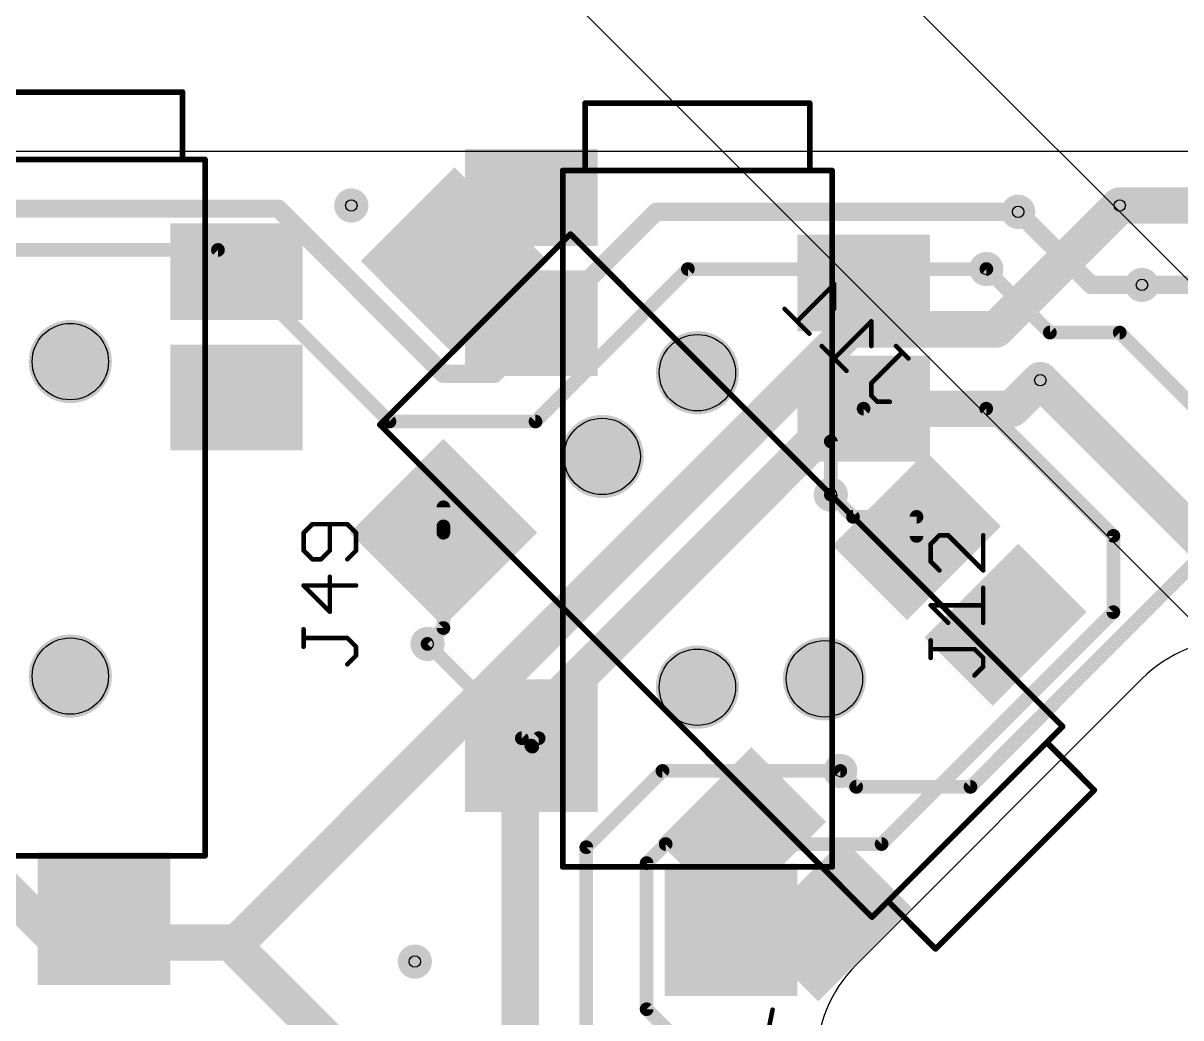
# Model space of a CAD drawing. Extents: x -76 to 580, y -41 to 95.
# Drawn here: x 47.21 to 72.99, y 15.08 to 37.22 of the extents above; entities that cross this region are included whole.
import ezdxf

# ---------------------------------------------------------------- set-up
doc = ezdxf.new("R2010")
doc.units = 0
for name, color, linetype in [('1', 22, 'CONTINUOUS'), ('16', 175, 'CONTINUOUS'), ('18', 82, 'CONTINUOUS'), ('20', 7, 'CONTINUOUS'), ('23', 7, 'CONTINUOUS'), ('24', 7, 'CONTINUOUS'), ('25', 253, 'CONTINUOUS'), ('26', 253, 'CONTINUOUS'), ('29', 253, 'CONTINUOUS'), ('30', 253, 'CONTINUOUS'), ('31', 253, 'CONTINUOUS'), ('32', 253, 'CONTINUOUS'), ('44', 253, 'CONTINUOUS'), ('51', 53, 'CONTINUOUS'), ('52', 253, 'CONTINUOUS'), ('57', 253, 'CONTINUOUS')]:
    doc.layers.add(name, color=color, linetype=linetype)

# ---------------------------------------------------------------- blocks, each defined once
blk = doc.blocks.new('RECT')
blk.add_solid([(-0.5, -0.5), (0.5, -0.5), (-0.5, 0.5), (0.5, 0.5)])
blk = doc.blocks.new('ROUNDV')
at = {"const_width": 0.5}
blk.add_lwpolyline([(0, -0.25, 1), (0, 0.25, 1), (0, -0.25)], format="xyb", dxfattribs=at)

msp = doc.modelspace()

# ---------------------------------------------------------------- linework, layer by layer
at = {"layer": '1'}
for points, const_width in [([(76.5797, 33.1633), (71.6299, 33.1633)], 0.8128), ([(70.9935, 31.3955), (69.3672, 33.0219)], 0.4064), ([(70.0743, 30.3349), (68.6601, 31.7491)], 0.3048), ([(72.1249, 31.3955), (70.9935, 31.3955)], 0.4064), ([(71.6299, 30.3349), (70.0743, 30.3349)], 0.3048), ([(75.4483, 26.5165), (71.6299, 30.3349)], 0.3048), ([(74.1755, 24.9609), (69.8621, 29.2742)], 0.8128), ([(65.1952, 27.911), (65.9254, 28.6411)], 0.3048), ([(68.6568, 28.6411), (65.9254, 28.6411)], 0.3048), ([(71.4885, 25.8094), (68.6568, 28.6411)], 0.3048), ([(65.1952, 26.7286), (65.1952, 27.911)], 0.3048), ([(71.4885, 24.1123), (71.4885, 25.8094)], 0.3048), ([(66.3266, 18.9505), (71.4885, 24.1123)], 0.3048), ([(58.3146, 21.3056), (56.215, 23.4052)], 0.3048), ([(58.6899, 21.3056), (58.3146, 21.3056)], 0.3048), ([(58.5254, 21.1411), (58.6899, 21.3056)], 0.3048), ([(58.5484, 21.1181), (58.5254, 21.1411)], 0.3048), ([(58.5484, 13.8593), (58.5484, 21.1181)], 0.3048), ([(61.4476, 20.5768), (59.7505, 18.8798)], 0.3048), ([(65.4074, 20.5768), (61.4476, 20.5768)], 0.3048), ([(61.5183, 18.9505), (61.094, 18.5262)], 0.3048), ([(66.3266, 18.9505), (61.5183, 18.9505)], 0.3048), ([(59.7505, 18.8798), (59.7505, 14.4957)], 0.3048), ([(61.094, 18.5262), (61.094, 15.2735)], 0.3048), ([(61.094, 15.2735), (63.6396, 12.7279)], 0.3048)]:
    msp.add_lwpolyline(points, dxfattribs=dict(at, const_width=const_width))
for points, const_width in [([(71.6299, 33.3665, 1), (71.6299, 32.9601)], 0.4064), ([(69.439, 33.0937, 1), (69.2953, 32.95)], 0.2032), ([(68.7139, 31.803, 1), (68.6062, 31.6952)], 0.1524), ([(70.9935, 31.4971, 1), (70.9935, 31.2939)], 0.2032), ([(70.9217, 31.3237, 1), (71.0654, 31.4674)], 0.2032), ([(72.1249, 31.2939, 1), (72.1249, 31.4971)], 0.2032), ([(70.0743, 30.4111, 1), (70.0743, 30.2587)], 0.1524), ([(70.0204, 30.281, 1), (70.1282, 30.3888)], 0.1524), ([(71.6838, 30.3888, 1), (71.576, 30.281)], 0.1524), ([(71.6299, 30.2587, 1), (71.6299, 30.4111)], 0.1524), ([(70.0058, 29.4179, 1), (69.7185, 29.1305)], 0.4064), ([(65.9254, 28.7173, 1), (65.9254, 28.5649)], 0.1524), ([(65.9793, 28.5872, 1), (65.8715, 28.695)], 0.1524), ([(68.7106, 28.695, 1), (68.6029, 28.5872)], 0.1524), ([(68.6568, 28.5649, 1), (68.6568, 28.7173)], 0.1524), ([(65.2714, 27.911, 1), (65.119, 27.911)], 0.1524), ([(65.1414, 27.9649, 1), (65.2491, 27.8571)], 0.1524), ([(65.119, 26.7286, 1), (65.2714, 26.7286)], 0.1524), ([(71.5647, 25.8094, 1), (71.4123, 25.8094)], 0.1524), ([(71.4346, 25.7555, 1), (71.5424, 25.8633)], 0.1524), ([(71.5424, 24.0585, 1), (71.4346, 24.1662)], 0.1524), ([(71.4123, 24.1123, 1), (71.5647, 24.1123)], 0.1524), ([(56.2689, 23.4591, 1), (56.1611, 23.3514)], 0.1524), ([(58.3146, 21.3818, 1), (58.3146, 21.2294)], 0.1524), ([(58.2607, 21.2517, 1), (58.3685, 21.3595)], 0.1524), ([(58.7437, 21.2517, 1), (58.636, 21.3595)], 0.1524), ([(58.6899, 21.2294, 1), (58.6899, 21.3818)], 0.1524), ([(58.5793, 21.195, 1), (58.4715, 21.0872)], 0.1524), ([(58.4715, 21.195, 1), (58.5793, 21.0872)], 0.1524), ([(58.6246, 21.1181, 1), (58.4722, 21.1181)], 0.1524), ([(58.4946, 21.0642, 1), (58.6023, 21.172)], 0.1524), ([(61.4476, 20.653, 1), (61.4476, 20.5006)], 0.1524), ([(61.5015, 20.5229, 1), (61.3937, 20.6307)], 0.1524), ([(65.4074, 20.5006, 1), (65.4074, 20.653)], 0.1524), ([(61.5183, 19.0267, 1), (61.5183, 18.8743)], 0.1524), ([(61.5722, 18.8966, 1), (61.4644, 19.0043)], 0.1524), ([(66.2727, 19.0043, 1), (66.3805, 18.8966)], 0.1524), ([(66.3266, 18.8743, 1), (66.3266, 19.0267)], 0.1524), ([(59.8267, 18.8798, 1), (59.6743, 18.8798)], 0.1524), ([(59.6966, 18.9336, 1), (59.8044, 18.8259)], 0.1524), ([(61.1702, 18.5262, 1), (61.0178, 18.5262)], 0.1524), ([(61.0401, 18.5801, 1), (61.1479, 18.4723)], 0.1524), ([(61.1479, 15.3274, 1), (61.0401, 15.2196)], 0.1524), ([(61.0178, 15.2735, 1), (61.1702, 15.2735)], 0.1524)]:
    msp.add_lwpolyline(points, format="xyb", dxfattribs=dict(at, const_width=const_width))
at = {"layer": '16'}
for points, const_width in [([(71.6299, 33.1633), (68.8722, 30.4056)], 0.8128), ([(52.8916, 33.0926), (21.2132, 33.0926)], 0.4064), ([(56.5685, 29.4156), (52.8916, 33.0926)], 0.4064), ([(61.3062, 33.0219), (57.6999, 29.4156)], 0.4064), ([(69.3672, 33.0219), (61.3062, 33.0219)], 0.4064), ([(51.5481, 32.1734), (22.4153, 32.1734)], 0.3048), ([(55.3665, 28.355), (51.5481, 32.1734)], 0.3048), ([(62.0133, 31.7491), (58.6192, 28.355)], 0.3048), ([(68.6601, 31.7491), (62.0133, 31.7491)], 0.3048), ([(73.8219, 31.3955), (72.1249, 31.3955)], 0.4064), ([(65.6195, 30.4056), (51.9723, 16.7584)], 0.8128), ([(68.8722, 30.4056), (65.6195, 30.4056)], 0.8128), ([(69.2258, 28.6378), (69.8621, 29.2742)], 0.8128), ([(57.6999, 29.4156), (56.5685, 29.4156)], 0.4064), ([(65.5488, 28.6378), (58.2656, 21.3546)], 0.8128), ([(69.2258, 28.6378), (65.5488, 28.6378)], 0.8128), ([(58.6192, 28.355), (55.3665, 28.355)], 0.3048), ([(76.509, 28.4257), (68.3065, 20.2233)], 0.3048), ([(65.6902, 26.2337), (65.1952, 26.7286)], 0.3048), ([(56.5685, 26.0215), (56.5685, 26.4458)], 0.3048), ([(67.1044, 26.2337), (65.6902, 26.2337)], 0.3048), ([(67.1044, 25.8094), (67.1044, 26.2337)], 0.3048), ([(56.5685, 25.8801), (56.5685, 26.0215)], 0.3048), ([(56.5685, 23.7588), (56.5685, 25.8801)], 0.3048), ([(56.215, 23.4052), (56.5685, 23.7588)], 0.3048), ([(58.2656, 21.3546), (58.2656, 10.1116)], 0.8128), ([(65.7609, 20.2233), (65.4074, 20.5768)], 0.3048), ([(68.3065, 20.2233), (65.7609, 20.2233)], 0.3048), ([(48.0126, 16.7584), (45.2548, 19.5161)], 0.8128), ([(51.9723, 16.7584), (48.0126, 16.7584)], 0.8128), ([(51.9723, 16.7584), (51.9723, 16.617)], 0.8128), ([(56.9928, 11.5966), (51.9723, 16.617)], 0.8128)]:
    msp.add_lwpolyline(points, dxfattribs=dict(at, const_width=const_width))
for points, const_width in [([(71.7736, 33.0196, 1), (71.4862, 33.307)], 0.4064), ([(52.9634, 33.1644, 1), (52.8197, 33.0208)], 0.2032), ([(52.8916, 32.991, 1), (52.8916, 33.1942)], 0.2032), ([(61.3062, 33.1235, 1), (61.3062, 32.9203)], 0.2032), ([(61.378, 32.95, 1), (61.2343, 33.0937)], 0.2032), ([(69.3672, 32.9203, 1), (69.3672, 33.1235)], 0.2032), ([(51.602, 32.2272, 1), (51.4942, 32.1195)], 0.1524), ([(51.5481, 32.0972, 1), (51.5481, 32.2496)], 0.1524), ([(62.0133, 31.8253, 1), (62.0133, 31.6729)], 0.1524), ([(62.0671, 31.6952, 1), (61.9594, 31.803)], 0.1524), ([(68.6601, 31.6729, 1), (68.6601, 31.8253)], 0.1524), ([(72.1249, 31.4971, 1), (72.1249, 31.2939)], 0.2032), ([(65.6195, 30.6088, 1), (65.6195, 30.2024)], 0.4064), ([(65.7632, 30.2619, 1), (65.4758, 30.5493)], 0.4064), ([(68.7285, 30.5493, 1), (69.0159, 30.2619)], 0.4064), ([(68.8722, 30.2024, 1), (68.8722, 30.6088)], 0.4064), ([(70.0058, 29.1305, 1), (69.7185, 29.4179)], 0.4064), ([(56.5685, 29.5172, 1), (56.5685, 29.314)], 0.2032), ([(56.4967, 29.3438, 1), (56.6404, 29.4875)], 0.2032), ([(57.6281, 29.4875, 1), (57.7718, 29.3438)], 0.2032), ([(57.6999, 29.314, 1), (57.6999, 29.5172)], 0.2032), ([(65.5488, 28.841, 1), (65.5488, 28.4346)], 0.4064), ([(65.6925, 28.4941, 1), (65.4051, 28.7815)], 0.4064), ([(69.0821, 28.7815, 1), (69.3694, 28.4941)], 0.4064), ([(69.2258, 28.4346, 1), (69.2258, 28.841)], 0.4064), ([(55.3665, 28.4312, 1), (55.3665, 28.2788)], 0.1524), ([(55.3126, 28.3011, 1), (55.4203, 28.4089)], 0.1524), ([(58.5653, 28.4089, 1), (58.673, 28.3011)], 0.1524), ([(58.6192, 28.2788, 1), (58.6192, 28.4312)], 0.1524), ([(65.2491, 26.7825, 1), (65.1414, 26.6748)], 0.1524), ([(56.6447, 26.4458, 1), (56.4923, 26.4458)], 0.1524), ([(65.6902, 26.3099, 1), (65.6902, 26.1575)], 0.1524), ([(65.6363, 26.1798, 1), (65.7441, 26.2875)], 0.1524), ([(67.1806, 26.2337, 1), (67.0282, 26.2337)], 0.1524), ([(67.1044, 26.1575, 1), (67.1044, 26.3099)], 0.1524), ([(56.6447, 26.0215, 1), (56.4923, 26.0215)], 0.1524), ([(56.4923, 26.0215, 1), (56.6447, 26.0215)], 0.1524), ([(56.6447, 25.8801, 1), (56.4923, 25.8801)], 0.1524), ([(56.4923, 25.8801, 1), (56.6447, 25.8801)], 0.1524), ([(67.0282, 25.8094, 1), (67.1806, 25.8094)], 0.1524), ([(56.4923, 23.7588, 1), (56.6447, 23.7588)], 0.1524), ([(56.6224, 23.7049, 1), (56.5147, 23.8127)], 0.1524), ([(56.1611, 23.4591, 1), (56.2689, 23.3514)], 0.1524), ([(58.4688, 21.3546, 1), (58.0624, 21.3546)], 0.4064), ([(58.1219, 21.4983, 1), (58.4093, 21.2109)], 0.4064), ([(65.4613, 20.6307, 1), (65.3535, 20.5229)], 0.1524), ([(65.7609, 20.2995, 1), (65.7609, 20.1471)], 0.1524), ([(68.3065, 20.1471, 1), (68.3065, 20.2995)], 0.1524), ([(65.707, 20.1694, 1), (65.8148, 20.2771)], 0.1524), ([(68.2526, 20.2771, 1), (68.3604, 20.1694)], 0.1524), ([(48.0126, 16.9616, 1), (48.0126, 16.5552)], 0.4064), ([(47.8689, 16.6147, 1), (48.1562, 16.9021)], 0.4064), ([(52.1755, 16.7584, 1), (51.7691, 16.7584)], 0.4064), ([(51.8287, 16.9021, 1), (52.116, 16.6147)], 0.4064), ([(52.116, 16.7607, 1), (51.8287, 16.4733)], 0.4064), ([(51.9723, 16.5552, 1), (51.9723, 16.9616)], 0.4064), ([(51.7691, 16.617, 1), (52.1755, 16.617)], 0.4064)]:
    msp.add_lwpolyline(points, format="xyb", dxfattribs=dict(at, const_width=const_width))
at = {"layer": '20'}
for p, q in [((508.6926, 34.3654), (-51.9016, 34.3654)), ((65.7609, 16.2635), (72.1249, 22.6274))]:
    msp.add_line(p, q, dxfattribs=at)
for centre in [(48.26, 29.6886), (62.2254, 29.4411), (60.1041, 27.5772), (48.26, 22.6886), (65.0538, 22.6274), (62.2254, 22.4411)]:
    msp.add_circle(centre, 0.85, dxfattribs=at)
for centre, start, end in [((74.2462, 20.5061), 45, 135), ((67.8822, 14.1421), 135, 225)]:
    msp.add_arc(centre, 3, start, end, dxfattribs=at)
at = {"layer": '23'}
for p in [(48.26, 34.1886), (62.2254, 33.9411)]:
    msp.add_point(p, dxfattribs=at)
at = {"layer": '24'}
msp.add_point((68.2358, 19.4454), dxfattribs=at)
at = {"layer": '25', "const_width": 0.1016}
for points in [[(53.6497, 26.0696), (53.4548, 25.8747)], [(54.4293, 26.0696), (53.6497, 26.0696)], [(54.0395, 25.4849), (54.0395, 26.0696)], [(54.6242, 25.8747), (54.4293, 26.0696)], [(53.4548, 25.8747), (53.4548, 25.4849)], [(54.6242, 25.4849), (54.6242, 25.8747)], [(67.6151, 25.8221), (67.4202, 25.6272)], [(67.81, 25.8221), (67.6151, 25.8221)], [(68.5896, 25.0425), (67.81, 25.8221)], [(68.5896, 25.8221), (68.5896, 25.0425)], [(53.4548, 25.4849), (53.6497, 25.29)], [(53.8446, 25.29), (54.0395, 25.4849)], [(54.4293, 25.29), (54.6242, 25.4849)], [(67.4202, 25.6272), (67.4202, 25.2374)], [(53.6497, 25.29), (53.8446, 25.29)], [(67.4202, 25.2374), (67.6151, 25.0425)], [(54.6242, 24.7053), (53.4548, 24.7053)], [(53.4548, 24.7053), (54.0395, 24.1206)], [(54.0395, 24.1206), (54.0395, 24.9002)], [(68.5896, 23.8731), (68.5896, 24.6527)], [(67.81, 23.8731), (67.4202, 24.2629)], [(67.4202, 24.2629), (68.5896, 24.2629)], [(53.4548, 23.341), (53.4548, 23.7308)], [(54.4293, 23.5359), (53.4548, 23.5359)], [(54.6242, 23.341), (54.4293, 23.5359)], [(67.4202, 23.0935), (67.4202, 23.4833)], [(54.6242, 23.1461), (54.6242, 23.341)], [(68.3947, 23.2884), (67.4202, 23.2884)], [(68.5896, 23.0935), (68.3947, 23.2884)], [(54.4293, 22.9512), (54.6242, 23.1461)], [(68.3947, 22.7037), (68.5896, 22.8986)], [(68.5896, 22.8986), (68.5896, 23.0935)], [(63.899, 15.263), (63.6833, 14.1845)]]:
    msp.add_lwpolyline(points, dxfattribs=at)
at = {"layer": '25', "const_width": 0.0508}
for points in [[(53.6497, 26.095, 1), (53.6497, 26.0442)], [(53.6677, 26.0516, 1), (53.6318, 26.0876)], [(54.0649, 26.0696, 1), (54.0141, 26.0696)], [(54.4473, 26.0876, 1), (54.4114, 26.0516)], [(54.4293, 26.0442, 1), (54.4293, 26.095)], [(53.4802, 25.8747, 1), (53.4294, 25.8747)], [(53.4369, 25.8927, 1), (53.4728, 25.8567)], [(54.6496, 25.8747, 1), (54.5988, 25.8747)], [(54.6063, 25.8567, 1), (54.6422, 25.8927)], [(67.6151, 25.8475, 1), (67.6151, 25.7967)], [(67.6331, 25.8042, 1), (67.5971, 25.8401)], [(67.828, 25.8401, 1), (67.792, 25.8042)], [(67.81, 25.7967, 1), (67.81, 25.8475)], [(68.615, 25.8221, 1), (68.5642, 25.8221)], [(53.4728, 25.5029, 1), (53.4369, 25.4669)], [(54.0575, 25.4669, 1), (54.0216, 25.5029)], [(54.6422, 25.4669, 1), (54.6063, 25.5029)], [(67.4456, 25.6272, 1), (67.3948, 25.6272)], [(67.4022, 25.6452, 1), (67.4382, 25.6093)], [(53.4294, 25.4849, 1), (53.4802, 25.4849)], [(53.6497, 25.3154, 1), (53.6497, 25.2646)], [(53.6318, 25.272, 1), (53.6677, 25.308)], [(53.8267, 25.308, 1), (53.8626, 25.272)], [(53.8446, 25.2646, 1), (53.8446, 25.3154)], [(54.0141, 25.4849, 1), (54.0649, 25.4849)], [(54.4114, 25.308, 1), (54.4473, 25.272)], [(54.5988, 25.4849, 1), (54.6496, 25.4849)], [(67.4382, 25.2554, 1), (67.4022, 25.2195)], [(67.3948, 25.2374, 1), (67.4456, 25.2374)], [(67.5971, 25.0246, 1), (67.6331, 25.0605)], [(68.5642, 25.0425, 1), (68.615, 25.0425)], [(68.5716, 25.0246, 1), (68.6076, 25.0605)], [(53.4548, 24.7307, 1), (53.4548, 24.6799)], [(53.4728, 24.7233, 1), (53.4369, 24.6873)], [(54.0649, 24.9002, 1), (54.0141, 24.9002)], [(54.6242, 24.6799, 1), (54.6242, 24.7307)], [(68.615, 24.6527, 1), (68.5642, 24.6527)], [(67.4382, 24.2809, 1), (67.4022, 24.245)], [(67.4202, 24.2883, 1), (67.4202, 24.2375)], [(68.5896, 24.2375, 1), (68.5896, 24.2883)], [(54.0141, 24.1206, 1), (54.0649, 24.1206)], [(54.0216, 24.1027, 1), (54.0575, 24.1386)], [(53.4802, 23.7308, 1), (53.4294, 23.7308)], [(67.792, 23.8552, 1), (67.828, 23.8911)], [(68.5642, 23.8731, 1), (68.615, 23.8731)], [(53.4548, 23.5613, 1), (53.4548, 23.5105)], [(54.4473, 23.5539, 1), (54.4114, 23.518)], [(54.4293, 23.5105, 1), (54.4293, 23.5613)], [(67.4456, 23.4833, 1), (67.3948, 23.4833)], [(53.4294, 23.341, 1), (53.4802, 23.341)], [(54.6496, 23.341, 1), (54.5988, 23.341)], [(54.6063, 23.3231, 1), (54.6422, 23.359)], [(67.4202, 23.3138, 1), (67.4202, 23.263)], [(68.4127, 23.3064, 1), (68.3767, 23.2705)], [(68.3947, 23.263, 1), (68.3947, 23.3138)], [(54.4114, 22.9692, 1), (54.4473, 22.9333)], [(54.5988, 23.1461, 1), (54.6496, 23.1461)], [(54.6422, 23.1282, 1), (54.6063, 23.1641)], [(67.3948, 23.0935, 1), (67.4456, 23.0935)], [(68.615, 23.0935, 1), (68.5642, 23.0935)], [(68.5716, 23.0756, 1), (68.6076, 23.1115)], [(68.6076, 22.8807, 1), (68.5716, 22.9166)], [(68.3767, 22.7217, 1), (68.4127, 22.6858)], [(68.5642, 22.8986, 1), (68.615, 22.8986)], [(63.9239, 15.258, 1), (63.8741, 15.268)]]:
    msp.add_lwpolyline(points, format="xyb", dxfattribs=at)
at = {"layer": '26', "const_width": 0.1016}
for points in [[(65.2701, 31.4129), (64.4432, 30.586)], [(65.2701, 30.8617), (65.2701, 31.4129)], [(64.7188, 30.3104), (64.1675, 30.8617)], [(66.097, 30.586), (65.2701, 29.7591)], [(66.097, 30.0348), (66.097, 30.586)], [(65.5457, 29.4835), (64.9944, 30.0348)], [(66.097, 29.2079), (66.786, 29.897)], [(66.9238, 29.7591), (66.6482, 30.0348)], [(66.097, 28.9323), (66.097, 29.2079)], [(66.2348, 28.7944), (66.097, 28.9323)], [(66.5104, 28.7944), (66.2348, 28.7944)]]:
    msp.add_lwpolyline(points, dxfattribs=at)
at = {"layer": '26', "const_width": 0.0508}
for points in [[(65.2955, 31.4129, 1), (65.2447, 31.4129)], [(65.288, 31.395, 1), (65.2521, 31.4309)], [(64.1855, 30.8796, 1), (64.1496, 30.8437)], [(65.2447, 30.8617, 1), (65.2955, 30.8617)], [(64.4252, 30.604, 1), (64.4611, 30.5681)], [(66.1224, 30.586, 1), (66.0716, 30.586)], [(66.1149, 30.5681, 1), (66.079, 30.604)], [(64.7008, 30.2924, 1), (64.7368, 30.3284)], [(65.0124, 30.0527, 1), (64.9765, 30.0168)], [(66.0716, 30.0348, 1), (66.1223, 30.0348)], [(66.6662, 30.0527, 1), (66.6302, 30.0168)], [(66.804, 29.879, 1), (66.7681, 29.9149)], [(65.2521, 29.7771, 1), (65.288, 29.7412)], [(66.9059, 29.7412, 1), (66.9418, 29.7771)], [(65.5277, 29.4656, 1), (65.5637, 29.5015)], [(66.1223, 29.2079, 1), (66.0716, 29.2079)], [(66.079, 29.2258, 1), (66.1149, 29.1899)], [(66.1149, 28.9502, 1), (66.079, 28.9143)], [(66.0716, 28.9323, 1), (66.1224, 28.9323)], [(66.2348, 28.8198, 1), (66.2348, 28.769)], [(66.2168, 28.7765, 1), (66.2527, 28.8124)], [(66.5104, 28.769, 1), (66.5104, 28.8198)]]:
    msp.add_lwpolyline(points, format="xyb", dxfattribs=at)
at = {"layer": '29', "const_width": 0.9262}
for points in [[(48.26, 29.2255, 1), (48.26, 30.1517, 1), (48.26, 29.2255)], [(62.2254, 28.978, 1), (62.2254, 29.9042, 1), (62.2254, 28.978)], [(60.1041, 27.1141, 1), (60.1041, 28.0403, 1), (60.1041, 27.1141)], [(48.26, 22.2255, 1), (48.26, 23.1517, 1), (48.26, 22.2255)], [(65.0538, 22.1643, 1), (65.0538, 23.0905, 1), (65.0538, 22.1643)], [(62.2254, 21.978, 1), (62.2254, 22.9042, 1), (62.2254, 21.978)]]:
    msp.add_lwpolyline(points, format="xyb", dxfattribs=at)
at = {"layer": '30', "const_width": 0.9262}
for points in [[(48.26, 29.2255, 1), (48.26, 30.1517, 1), (48.26, 29.2255)], [(62.2254, 28.978, 1), (62.2254, 29.9042, 1), (62.2254, 28.978)], [(60.1041, 27.1141, 1), (60.1041, 28.0403, 1), (60.1041, 27.1141)], [(48.26, 22.2255, 1), (48.26, 23.1517, 1), (48.26, 22.2255)], [(65.0538, 22.1643, 1), (65.0538, 23.0905, 1), (65.0538, 22.1643)], [(62.2254, 21.978, 1), (62.2254, 22.9042, 1), (62.2254, 21.978)]]:
    msp.add_lwpolyline(points, format="xyb", dxfattribs=at)
at = {"layer": '44'}
for centre in [(54.5179, 33.1633), (71.6299, 33.1633), (69.3672, 33.0219), (68.6601, 31.7491), (72.1249, 31.3955), (69.8621, 29.2742), (65.1952, 26.7286), (56.215, 23.4052), (65.4074, 20.5768), (55.9321, 16.3342)]:
    msp.add_circle(centre, 0.127, dxfattribs=at)
at = {"layer": '51', "const_width": 0.127}
for points in [[(50.76, 35.6886), (45.76, 35.6886)], [(50.76, 35.6886), (50.76, 34.1886)], [(64.7254, 35.4411), (59.7254, 35.4411)], [(59.7254, 35.4411), (59.7254, 33.9411)], [(64.7254, 35.4411), (64.7254, 33.9411)], [(50.76, 34.1886), (45.76, 34.1886)], [(51.26, 34.1886), (50.76, 34.1886)], [(51.26, 34.1886), (51.26, 18.6886)], [(59.7254, 33.9411), (59.2254, 33.9411)], [(59.2254, 18.4411), (59.2254, 33.9411)], [(64.7254, 33.9411), (59.7254, 33.9411)], [(65.2254, 33.9411), (64.7254, 33.9411)], [(65.2254, 33.9411), (65.2254, 18.4411)], [(51.26, 18.6886), (45.26, 18.6886)], [(65.2254, 18.4411), (59.2254, 18.4411)]]:
    msp.add_lwpolyline(points, dxfattribs=at)
at = {"layer": '51', "const_width": 0.0635}
for points in [[(50.7918, 35.6886, 1), (50.7283, 35.6886)], [(50.76, 35.6569, 1), (50.76, 35.7204)], [(59.7254, 35.4729, 1), (59.7254, 35.4094)], [(59.7571, 35.4411, 1), (59.6936, 35.4411)], [(64.7571, 35.4411, 1), (64.6936, 35.4411)], [(64.7254, 35.4094, 1), (64.7254, 35.4729)], [(50.76, 34.2204, 1), (50.76, 34.1569)], [(50.7283, 34.1886, 1), (50.7918, 34.1886)], [(50.76, 34.1569, 1), (50.76, 34.2204)], [(51.2918, 34.1886, 1), (51.2283, 34.1886)], [(51.26, 34.1569, 1), (51.26, 34.2204)], [(59.2254, 33.9729, 1), (59.2254, 33.9094)], [(59.2571, 33.9411, 1), (59.1936, 33.9411)], [(59.7254, 33.9729, 1), (59.7254, 33.9094)], [(59.6936, 33.9411, 1), (59.7571, 33.9411)], [(59.7254, 33.9094, 1), (59.7254, 33.9729)], [(64.7254, 33.9729, 1), (64.7254, 33.9094)], [(64.6936, 33.9411, 1), (64.7571, 33.9411)], [(64.7254, 33.9094, 1), (64.7254, 33.9729)], [(65.2571, 33.9411, 1), (65.1936, 33.9411)], [(65.2254, 33.9094, 1), (65.2254, 33.9729)], [(51.2283, 18.6886, 1), (51.2918, 18.6886)], [(51.26, 18.6569, 1), (51.26, 18.7204)], [(59.2254, 18.4729, 1), (59.2254, 18.4094)], [(59.1936, 18.4411, 1), (59.2571, 18.4411)], [(65.1936, 18.4411, 1), (65.2571, 18.4411)], [(65.2254, 18.4094, 1), (65.2254, 18.4729)]]:
    msp.add_lwpolyline(points, format="xyb", dxfattribs=at)
at = {"layer": '52', "const_width": 0.127}
for points in [[(59.397, 32.5269), (55.1543, 28.2843)], [(70.3571, 21.5668), (59.397, 32.5269)], [(55.1543, 28.2843), (66.1145, 17.3241)], [(70.3571, 21.5668), (70.0036, 21.2132)], [(70.0036, 21.2132), (66.468, 17.6777)], [(71.0642, 20.1525), (70.0036, 21.2132)], [(71.0642, 20.1525), (67.5287, 16.617)], [(66.468, 17.6777), (66.1145, 17.3241)], [(67.5287, 16.617), (66.468, 17.6777)]]:
    msp.add_lwpolyline(points, dxfattribs=at)
at = {"layer": '52', "const_width": 0.0635}
for points in [[(59.4194, 32.5494, 1), (59.3745, 32.5045)], [(59.4194, 32.5045, 1), (59.3745, 32.5494)], [(55.1768, 28.3067, 1), (55.1319, 28.2618)], [(55.1319, 28.3067, 1), (55.1768, 28.2618)], [(70.3796, 21.5443, 1), (70.3347, 21.5892)], [(70.3347, 21.5443, 1), (70.3796, 21.5892)], [(70.026, 21.2357, 1), (69.9811, 21.1907)], [(69.9811, 21.2357, 1), (70.026, 21.1907)], [(70.026, 21.1907, 1), (69.9811, 21.2357)], [(71.0867, 20.1301, 1), (71.0418, 20.175)], [(71.0418, 20.1301, 1), (71.0867, 20.175)], [(66.4905, 17.7001, 1), (66.4456, 17.6552)], [(66.4456, 17.7001, 1), (66.4905, 17.6552)], [(66.4905, 17.6552, 1), (66.4456, 17.7001)], [(66.092, 17.3466, 1), (66.1369, 17.3017)], [(66.092, 17.3017, 1), (66.1369, 17.3466)], [(67.5062, 16.6395, 1), (67.5511, 16.5946)], [(67.5062, 16.5946, 1), (67.5511, 16.6395)]]:
    msp.add_lwpolyline(points, format="xyb", dxfattribs=at)
at = {"layer": '57'}
for p, q in [((56.3387, 48.3131), (123.726, -19.0742)), ((88.1585, 8.9979), (50.6996, 46.4569))]:
    msp.add_line(p, q, dxfattribs=at)

# ---------------------------------------------------------------- block references
at = {"layer": '1', "xscale": 2.8}
for p, yscale in [((58.5254, 33.3411), 2), ((51.96, 31.6886), 2), ((65.9254, 31.4411), 2), ((58.5254, 21.1411), 2.8)]:
    msp.add_blockref('RECT', p, dxfattribs=dict(at, yscale=yscale))
at = {"layer": '1', "yscale": 2.8, "rotation": 90}
for p, xscale in [((58.5254, 30.5411), 2.2), ((51.96, 28.8886), 2.2), ((65.9254, 28.6411), 2.2), ((49.01, 17.2886), 2.8), ((62.9754, 17.0411), 2.8)]:
    msp.add_blockref('RECT', p, dxfattribs=dict(at, xscale=xscale))
at = {"layer": '16'}
for p, xscale, yscale, rotation in [((56.816, 31.9259), 2.8, 2.8, 315), ((56.5685, 25.8801), 2.8, 2.8, 45), ((67.1044, 25.8094), 2.2, 2.8, 315), ((69.0843, 23.8295), 2.8, 2, 45), ((63.2153, 19.2333), 2.2, 2.8, 315), ((65.1952, 17.2534), 2.8, 2, 45)]:
    msp.add_blockref('RECT', p, dxfattribs=dict(at, xscale=xscale, yscale=yscale, rotation=rotation))
at = {"layer": '18', "xscale": 0.6096, "yscale": 0.6096}
for p in [(54.5179, 33.1633), (54.5179, 33.1633), (69.3672, 33.0219), (69.3672, 33.0219), (71.6299, 33.1633), (71.6299, 33.1633), (68.6601, 31.7491), (68.6601, 31.7491), (72.1249, 31.3955), (72.1249, 31.3955), (69.8621, 29.2742), (69.8621, 29.2742), (65.1952, 26.7286), (65.1952, 26.7286), (56.215, 23.4052), (56.215, 23.4052), (65.4074, 20.5768), (65.4074, 20.5768), (55.9321, 16.3342), (55.9321, 16.3342)]:
    msp.add_blockref('ROUNDV', p, dxfattribs=at)
at = {"layer": '29'}
for name, p, xscale, yscale in [('RECT', (58.5254, 33.3411), 2.9524, 2.1524), ('ROUNDV', (54.5179, 33.1633), 0.762, 0.762), ('ROUNDV', (71.6299, 33.1633), 0.762, 0.762), ('ROUNDV', (69.3672, 33.0219), 0.762, 0.762), ('RECT', (51.96, 31.6886), 2.9524, 2.1524), ('RECT', (65.9254, 31.4411), 2.9524, 2.1524), ('ROUNDV', (68.6601, 31.7491), 0.762, 0.762), ('ROUNDV', (72.1249, 31.3955), 0.762, 0.762), ('ROUNDV', (69.8621, 29.2742), 0.762, 0.762), ('ROUNDV', (65.1952, 26.7286), 0.762, 0.762), ('ROUNDV', (56.215, 23.4052), 0.762, 0.762), ('RECT', (58.5254, 21.1411), 2.9524, 2.9524), ('ROUNDV', (65.4074, 20.5768), 0.762, 0.762), ('ROUNDV', (55.9321, 16.3342), 0.762, 0.762)]:
    msp.add_blockref(name, p, dxfattribs=dict(at, xscale=xscale, yscale=yscale))
at = {"layer": '29', "yscale": 2.9524, "rotation": 90}
for p, xscale in [((58.5254, 30.5411), 2.3524), ((51.96, 28.8886), 2.3524), ((65.9254, 28.6411), 2.3524), ((49.01, 17.2886), 2.9524), ((62.9754, 17.0411), 2.9524)]:
    msp.add_blockref('RECT', p, dxfattribs=dict(at, xscale=xscale))
at = {"layer": '30'}
for p, xscale, yscale, rotation in [((56.816, 31.9259), 2.9524, 2.9524, 315), ((56.5685, 25.8801), 2.9524, 2.9524, 45), ((67.1044, 25.8094), 2.3524, 2.9524, 315), ((69.0843, 23.8295), 2.9524, 2.1524, 45), ((63.2153, 19.2333), 2.3524, 2.9524, 315), ((65.1952, 17.2534), 2.9524, 2.1524, 45)]:
    msp.add_blockref('RECT', p, dxfattribs=dict(at, xscale=xscale, yscale=yscale, rotation=rotation))
at = {"layer": '30', "xscale": 0.762, "yscale": 0.762}
for p in [(54.5179, 33.1633), (71.6299, 33.1633), (69.3672, 33.0219), (68.6601, 31.7491), (72.1249, 31.3955), (69.8621, 29.2742), (65.1952, 26.7286), (56.215, 23.4052), (65.4074, 20.5768), (55.9321, 16.3342)]:
    msp.add_blockref('ROUNDV', p, dxfattribs=at)
at = {"layer": '31', "xscale": 2.8}
for p, yscale in [((58.5254, 33.3411), 2), ((51.96, 31.6886), 2), ((65.9254, 31.4411), 2), ((58.5254, 21.1411), 2.8)]:
    msp.add_blockref('RECT', p, dxfattribs=dict(at, yscale=yscale))
at = {"layer": '31', "yscale": 2.8, "rotation": 90}
for p, xscale in [((58.5254, 30.5411), 2.2), ((51.96, 28.8886), 2.2), ((65.9254, 28.6411), 2.2), ((49.01, 17.2886), 2.8), ((62.9754, 17.0411), 2.8)]:
    msp.add_blockref('RECT', p, dxfattribs=dict(at, xscale=xscale))
at = {"layer": '32'}
for p, xscale, yscale, rotation in [((56.816, 31.9259), 2.8, 2.8, 315), ((56.5685, 25.8801), 2.8, 2.8, 45), ((67.1044, 25.8094), 2.2, 2.8, 315), ((69.0843, 23.8295), 2.8, 2, 45), ((63.2153, 19.2333), 2.2, 2.8, 315), ((65.1952, 17.2534), 2.8, 2, 45)]:
    msp.add_blockref('RECT', p, dxfattribs=dict(at, xscale=xscale, yscale=yscale, rotation=rotation))
at = {"layer": '51', "yscale": 1.5, "rotation": 270}
for p, xscale in [((58.4754, 33.3411), 0.8), ((52.01, 31.6886), 0.8), ((65.9754, 31.4411), 0.8), ((58.4754, 21.1411), 1.5), ((49.01, 17.6886), 2), ((62.9754, 17.4411), 2)]:
    msp.add_blockref('RECT', p, dxfattribs=dict(at, xscale=xscale))
for p in [(58.4754, 30.5411), (52.01, 28.8886), (65.9754, 28.6411)]:
    msp.add_blockref('RECT', p, dxfattribs=at)
at = {"layer": '52', "yscale": 1.5, "rotation": 135}
for p, xscale in [((57.0989, 31.643), 2), ((56.5332, 25.8448), 1.5), ((69.1197, 23.8649), 0.8), ((65.1599, 17.218), 0.8)]:
    msp.add_blockref('RECT', p, dxfattribs=dict(at, xscale=xscale))
for p in [(67.1398, 25.8448), (63.18, 19.1979)]:
    msp.add_blockref('RECT', p, dxfattribs=at)

doc.saveas('drawing.dxf')
